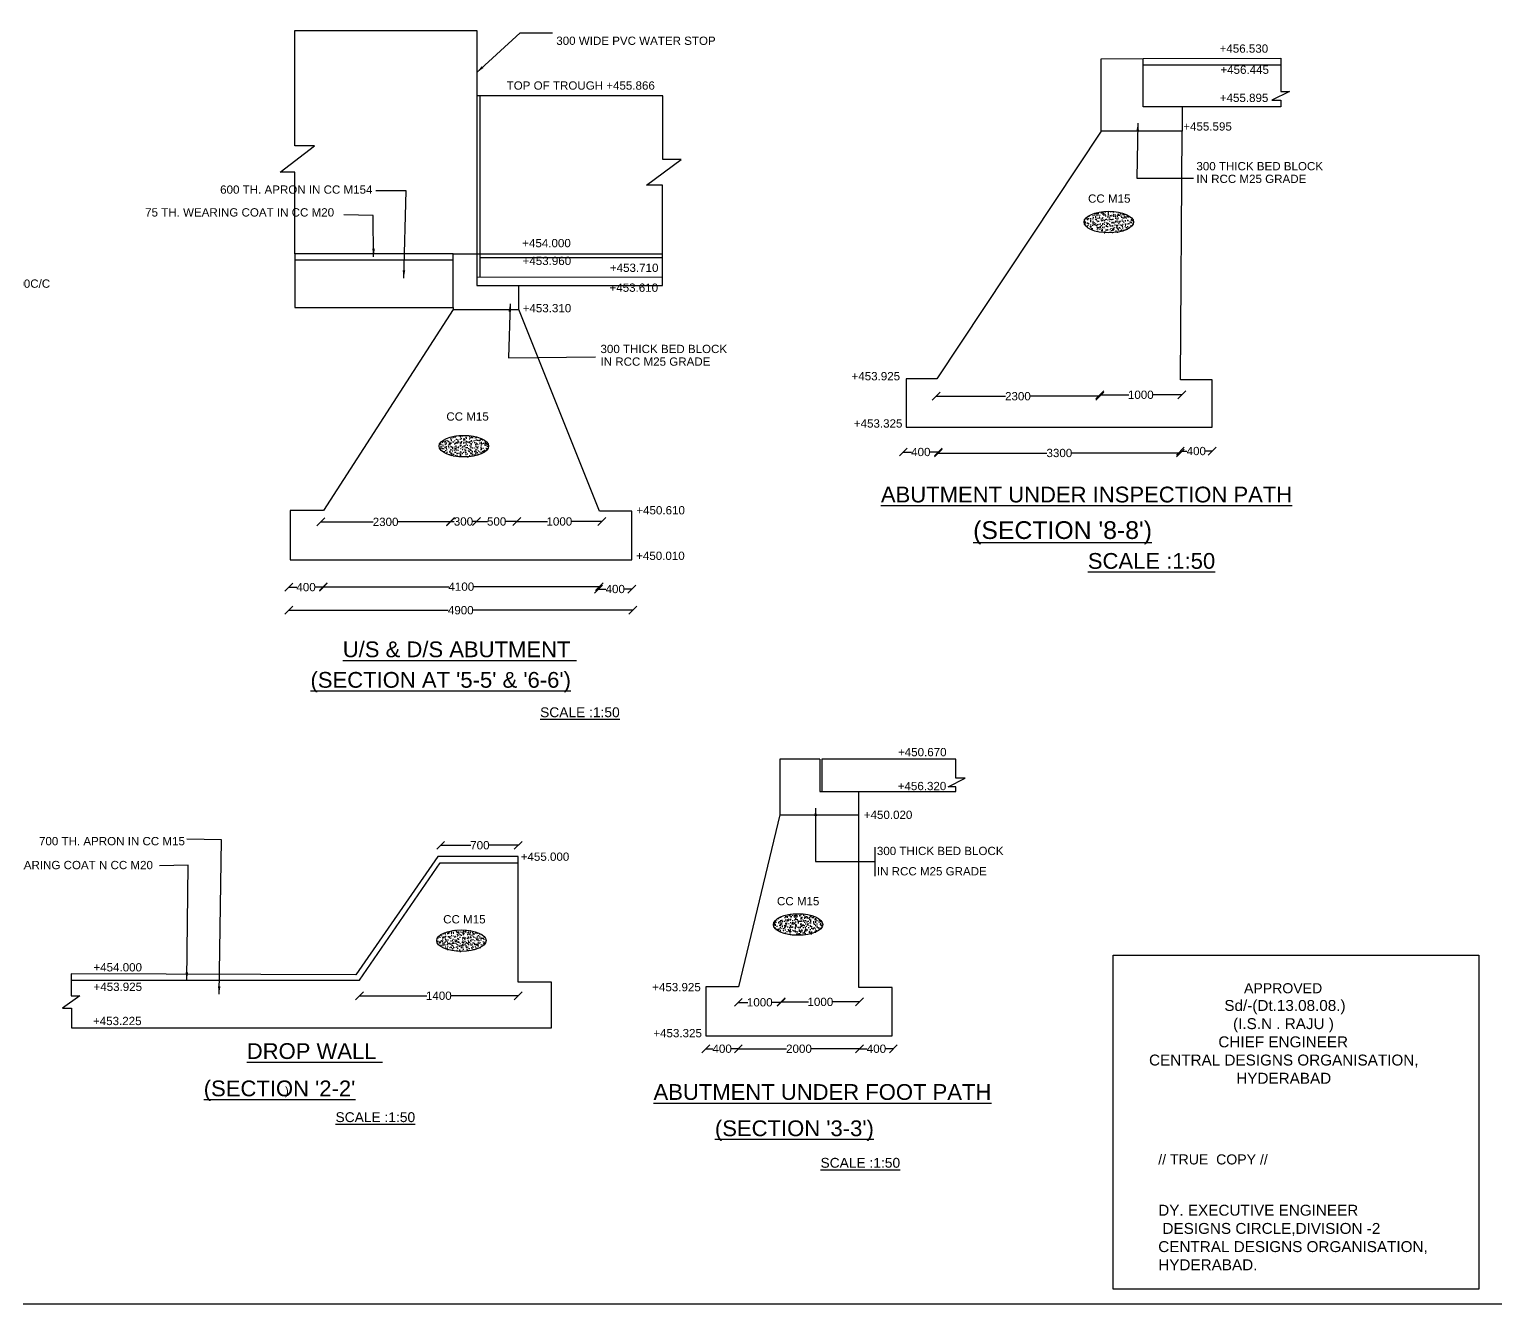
# Model space of a CAD drawing. Header units: millimetres. Extents: x -53213883 to -53195266, y 22135078 to 22145430.
# Drawn here: x -53207100 to -53199663, y 22135136 to 22141602 of the extents above; entities that cross this region are included whole.
import ezdxf

# ---------------------------------------------------------------- set-up
doc = ezdxf.new("R2010")
doc.units = ezdxf.units.MM
doc.header["$MEASUREMENT"] = 0
doc.header["$PDMODE"] = 32
doc.header["$PDSIZE"] = 28
for name, color, linetype in [('DIMENSION', 7, 'Continuous'), ('DRAWING', 2, 'Continuous'), ('TEXT', 7, 'Continuous')]:
    doc.layers.add(name, color=color, linetype=linetype)
doc.styles.get("Standard").update_dxf_attribs({"font": 'arial.ttf', "height": 42})
doc.dimstyles.get("Standard").update_dxf_attribs({"dimtxt": 42, "dimasz": 40, "dimexe": 0.18, "dimexo": 0.0625, "dimgap": 0.09, "dimtad": 0, "dimdec": 0, "dimzin": 0, "dimdsep": 46, "dimtxsty": 'Standard', "dimblk": 'OBLIQUE', "dimcen": 0.09, "dimse1": 1, "dimse2": 1, "dimadec": 0, "dimazin": 0, "dimtfac": 1, "dimtdec": 0, "dimtofl": 0, "dimtmove": 0, "dimatfit": 3, "dimfxl": 1, "dimtolj": 1, "dimtzin": 0, "dimarcsym": 0})
pattern_1 = [(50, (0, 0), (35.86300913, -3.137606749), [3.75, -41.25]), (355, (0, 0), (-6.93756668, 37.609606685), [3, -33]), (100.4514, (2.99, -0.26), (28.925469086, 34.471977103), [3.1870095, -35.0571056]), (46.1842, (0, 10), (53.36205243, -8.275950716), [5.625, -61.875]), (96.6356, (4.447, 9.31), (46.733135277, 48.705893545), [4.7805144, -52.58565]), (351.1842, (0, 10), (46.733097257, 48.705930046), [4.5, -49.5]), (21, (5, 7.5), (29.845352606, -20.130944533), [3.75, -41.25]), (326, (5, 7.5), (12.165766596, 36.257502252), [3, -33]), (71.4514, (7.487, 5.822), (42.01113143, 16.126524835), [3.1870095, -35.0571056]), (37.5, (0, 0), (0.607992766, 16.6446926916), [0, -32.6, 0, -33.5, 0, -33.125]), (7.5, (0, 0), (13.153476872, 19.720585594), [0, -19.1, 0, -31.85, 0, -12.625]), (327.5, (-11.15, 0), (26.6911218086, -1.1277435867), [0, -12.5, 0, -39, 0, -51.75]), (317.5, (-16.15, 0), (29.159308467, 5.005249117), [0, -16.25, 0, -25.9, 0, -36.75])]

# ---------------------------------------------------------------- blocks, each defined once
blk = doc.blocks.new('_Oblique')
at = {"color": 0, "linetype": 'ByBlock', "lineweight": -2}
blk.add_line((-0.5, -0.5), (0.5, 0.5), dxfattribs=at)
blk = doc.blocks.new('*D73')
at = {"layer": 'Defpoints', "color": 0, "transparency": 16777216}
for p in [(-53202500.8, 22139744.7), (-53201670.7, 22139740.3), (-53201670.7, 22139740.3)]:
    blk.add_point(p, dxfattribs=at)
at = {"layer": 'DIMENSION', "color": 0, "lineweight": -2, "transparency": 16777216}
for p, q in [((-53202500.8, 22139740.3), (-53202148.9, 22139740.3)), ((-53201670.7, 22139740.3), (-53202022.7, 22139740.3))]:
    blk.add_line(p, q, dxfattribs=at)
at = {"layer": 'DIMENSION', "color": 0, "lineweight": -2, "transparency": 16777216, "xscale": 40, "yscale": 40, "zscale": 40, "rotation": 180}
blk.add_blockref('_Oblique', (-53202500.8, 22139740.3), dxfattribs=at)
at = {"layer": 'DIMENSION', "color": 0, "lineweight": -2, "transparency": 16777216, "xscale": 40, "yscale": 40, "zscale": 40}
blk.add_blockref('_Oblique', (-53201670.7, 22139740.3), dxfattribs=at)
at = {"layer": 'DIMENSION', "color": 0, "transparency": 16777216, "insert": (-53202085.8, 22139740.3), "char_height": 42, "attachment_point": 5}
blk.add_mtext('\\A1;2300', dxfattribs=at)
blk = doc.blocks.new('*D74')
at = {"layer": 'Defpoints', "color": 0, "transparency": 16777216}
for p in [(-53201670.7, 22139740.3), (-53201254.3, 22139747.6), (-53201254.3, 22139747.6)]:
    blk.add_point(p, dxfattribs=at)
at = {"layer": 'DIMENSION', "color": 0, "lineweight": -2, "transparency": 16777216}
for p, q in [((-53201670.7, 22139747.6), (-53201523.3, 22139747.6)), ((-53201254.3, 22139747.6), (-53201401.8, 22139747.6))]:
    blk.add_line(p, q, dxfattribs=at)
at = {"layer": 'DIMENSION', "color": 0, "lineweight": -2, "transparency": 16777216, "xscale": 40, "yscale": 40, "zscale": 40, "rotation": 180}
blk.add_blockref('_Oblique', (-53201670.7, 22139747.6), dxfattribs=at)
at = {"layer": 'DIMENSION', "color": 0, "lineweight": -2, "transparency": 16777216, "xscale": 40, "yscale": 40, "zscale": 40}
blk.add_blockref('_Oblique', (-53201254.3, 22139747.6), dxfattribs=at)
at = {"layer": 'DIMENSION', "color": 0, "transparency": 16777216, "insert": (-53201462.5, 22139747.6), "char_height": 42, "attachment_point": 5}
blk.add_mtext('\\A1;1000', dxfattribs=at)
blk = doc.blocks.new('*D75')
at = {"layer": 'Defpoints', "color": 0, "transparency": 16777216}
for p in [(-53201261.8, 22139824), (-53201100.7, 22139824), (-53201100.7, 22139462.1)]:
    blk.add_point(p, dxfattribs=at)
at = {"layer": 'DIMENSION', "color": 0, "lineweight": -2, "transparency": 16777216}
for p, q in [((-53201261.8, 22139462.1), (-53201228.5, 22139462.1)), ((-53201100.7, 22139462.1), (-53201134, 22139462.1))]:
    blk.add_line(p, q, dxfattribs=at)
at = {"layer": 'DIMENSION', "color": 0, "lineweight": -2, "transparency": 16777216, "xscale": 40, "yscale": 40, "zscale": 40, "rotation": 180}
blk.add_blockref('_Oblique', (-53201261.8, 22139462.1), dxfattribs=at)
at = {"layer": 'DIMENSION', "color": 0, "lineweight": -2, "transparency": 16777216, "xscale": 40, "yscale": 40, "zscale": 40}
blk.add_blockref('_Oblique', (-53201100.7, 22139462.1), dxfattribs=at)
at = {"layer": 'DIMENSION', "color": 0, "transparency": 16777216, "insert": (-53201181.2, 22139462.1), "char_height": 42, "attachment_point": 5}
blk.add_mtext('\\A1;400', dxfattribs=at)
blk = doc.blocks.new('*D76')
at = {"layer": 'Defpoints', "color": 0, "transparency": 16777216}
for p in [(-53202489.5, 22139473.8), (-53202489.5, 22139452.3), (-53201261.8, 22139462.1)]:
    blk.add_point(p, dxfattribs=at)
at = {"layer": 'DIMENSION', "color": 0, "lineweight": -2, "transparency": 16777216}
for p, q in [((-53202489.5, 22139452.3), (-53201938.3, 22139452.3)), ((-53201261.8, 22139452.3), (-53201812.9, 22139452.3))]:
    blk.add_line(p, q, dxfattribs=at)
at = {"layer": 'DIMENSION', "color": 0, "lineweight": -2, "transparency": 16777216, "xscale": 40, "yscale": 40, "zscale": 40, "rotation": 180}
blk.add_blockref('_Oblique', (-53202489.5, 22139452.3), dxfattribs=at)
at = {"layer": 'DIMENSION', "color": 0, "lineweight": -2, "transparency": 16777216, "xscale": 40, "yscale": 40, "zscale": 40}
blk.add_blockref('_Oblique', (-53201261.8, 22139452.3), dxfattribs=at)
at = {"layer": 'DIMENSION', "color": 0, "transparency": 16777216, "insert": (-53201875.6, 22139452.3), "char_height": 42, "attachment_point": 5}
blk.add_mtext('\\A1;3300', dxfattribs=at)
blk = doc.blocks.new('*D77')
at = {"layer": 'Defpoints', "color": 0, "transparency": 16777216}
for p in [(-53202667.1, 22139457.3), (-53202667.1, 22139456), (-53202489.5, 22139452.3)]:
    blk.add_point(p, dxfattribs=at)
at = {"layer": 'DIMENSION', "color": 0, "lineweight": -2, "transparency": 16777216}
for p, q in [((-53202667.1, 22139457.3), (-53202625.5, 22139457.3)), ((-53202489.5, 22139457.3), (-53202531, 22139457.3))]:
    blk.add_line(p, q, dxfattribs=at)
at = {"layer": 'DIMENSION', "color": 0, "lineweight": -2, "transparency": 16777216, "xscale": 40, "yscale": 40, "zscale": 40, "rotation": 180}
blk.add_blockref('_Oblique', (-53202667.1, 22139457.3), dxfattribs=at)
at = {"layer": 'DIMENSION', "color": 0, "lineweight": -2, "transparency": 16777216, "xscale": 40, "yscale": 40, "zscale": 40}
blk.add_blockref('_Oblique', (-53202489.5, 22139457.3), dxfattribs=at)
at = {"layer": 'DIMENSION', "color": 0, "transparency": 16777216, "insert": (-53202578.3, 22139457.3), "char_height": 42, "attachment_point": 5}
blk.add_mtext('\\A1;400', dxfattribs=at)
blk = doc.blocks.new('*D78')
at = {"layer": 'Defpoints', "color": 0, "transparency": 16777216}
for p in [(-53205622, 22139123.1), (-53204964.1, 22139111.2), (-53204964.1, 22139102.7)]:
    blk.add_point(p, dxfattribs=at)
at = {"layer": 'DIMENSION', "color": 0, "lineweight": -2, "transparency": 16777216}
for p, q in [((-53205622, 22139102.7), (-53205356.2, 22139102.7)), ((-53204964.1, 22139102.7), (-53205230, 22139102.7))]:
    blk.add_line(p, q, dxfattribs=at)
at = {"layer": 'DIMENSION', "color": 0, "lineweight": -2, "transparency": 16777216, "xscale": 40, "yscale": 40, "zscale": 40, "rotation": 180}
blk.add_blockref('_Oblique', (-53205622, 22139102.7), dxfattribs=at)
at = {"layer": 'DIMENSION', "color": 0, "lineweight": -2, "transparency": 16777216, "xscale": 40, "yscale": 40, "zscale": 40}
blk.add_blockref('_Oblique', (-53204964.1, 22139102.7), dxfattribs=at)
at = {"layer": 'DIMENSION', "color": 0, "transparency": 16777216, "insert": (-53205293.1, 22139102.7), "char_height": 42, "attachment_point": 5}
blk.add_mtext('\\A1;2300', dxfattribs=at)
blk = doc.blocks.new('*D79')
at = {"layer": 'Defpoints', "color": 0, "transparency": 16777216}
for p in [(-53204832.1, 22139104.7), (-53204964.1, 22139102.7), (-53204832.1, 22139080.7)]:
    blk.add_point(p, dxfattribs=at)
at = {"layer": 'DIMENSION', "color": 0, "lineweight": -2, "transparency": 16777216}
for p, q in [((-53204964.1, 22139104.7), (-53204944.5, 22139104.7)), ((-53204832.1, 22139104.7), (-53204851.7, 22139104.7))]:
    blk.add_line(p, q, dxfattribs=at)
at = {"layer": 'DIMENSION', "color": 0, "lineweight": -2, "transparency": 16777216, "xscale": 40, "yscale": 40, "zscale": 40, "rotation": 180}
blk.add_blockref('_Oblique', (-53204964.1, 22139104.7), dxfattribs=at)
at = {"layer": 'DIMENSION', "color": 0, "lineweight": -2, "transparency": 16777216, "xscale": 40, "yscale": 40, "zscale": 40}
blk.add_blockref('_Oblique', (-53204832.1, 22139104.7), dxfattribs=at)
at = {"layer": 'DIMENSION', "color": 0, "transparency": 16777216, "insert": (-53204898.1, 22139104.7), "char_height": 42, "attachment_point": 5}
blk.add_mtext('\\A1;300', dxfattribs=at)
blk = doc.blocks.new('*D80')
at = {"layer": 'Defpoints', "color": 0, "transparency": 16777216}
for p in [(-53204627.5, 22139104.7), (-53204832.1, 22139102.7), (-53204627.5, 22139077.3)]:
    blk.add_point(p, dxfattribs=at)
at = {"layer": 'DIMENSION', "color": 0, "lineweight": -2, "transparency": 16777216}
for p, q in [((-53204832.1, 22139104.7), (-53204776.2, 22139104.7)), ((-53204627.5, 22139104.7), (-53204683.4, 22139104.7))]:
    blk.add_line(p, q, dxfattribs=at)
at = {"layer": 'DIMENSION', "color": 0, "lineweight": -2, "transparency": 16777216, "xscale": 40, "yscale": 40, "zscale": 40, "rotation": 180}
blk.add_blockref('_Oblique', (-53204832.1, 22139104.7), dxfattribs=at)
at = {"layer": 'DIMENSION', "color": 0, "lineweight": -2, "transparency": 16777216, "xscale": 40, "yscale": 40, "zscale": 40}
blk.add_blockref('_Oblique', (-53204627.5, 22139104.7), dxfattribs=at)
at = {"layer": 'DIMENSION', "color": 0, "transparency": 16777216, "insert": (-53204729.8, 22139104.7), "char_height": 42, "attachment_point": 5}
blk.add_mtext('\\A1;500', dxfattribs=at)
blk = doc.blocks.new('*D81')
at = {"layer": 'Defpoints', "color": 0, "transparency": 16777216}
for p in [(-53204195.9, 22139109.7), (-53204195.9, 22139104.7), (-53204627.5, 22139084.1)]:
    blk.add_point(p, dxfattribs=at)
at = {"layer": 'DIMENSION', "color": 0, "lineweight": -2, "transparency": 16777216}
for p, q in [((-53204627.5, 22139104.7), (-53204472.5, 22139104.7)), ((-53204195.9, 22139104.7), (-53204351, 22139104.7))]:
    blk.add_line(p, q, dxfattribs=at)
at = {"layer": 'DIMENSION', "color": 0, "lineweight": -2, "transparency": 16777216, "xscale": 40, "yscale": 40, "zscale": 40, "rotation": 180}
blk.add_blockref('_Oblique', (-53204627.5, 22139104.7), dxfattribs=at)
at = {"layer": 'DIMENSION', "color": 0, "lineweight": -2, "transparency": 16777216, "xscale": 40, "yscale": 40, "zscale": 40}
blk.add_blockref('_Oblique', (-53204195.9, 22139104.7), dxfattribs=at)
at = {"layer": 'DIMENSION', "color": 0, "transparency": 16777216, "insert": (-53204411.7, 22139104.7), "char_height": 42, "attachment_point": 5}
blk.add_mtext('\\A1;1000', dxfattribs=at)
blk = doc.blocks.new('*D82')
at = {"layer": 'Defpoints', "color": 0, "transparency": 16777216}
for p in [(-53204212.8, 22139167.4), (-53204043.8, 22139157.6), (-53204043.8, 22138762)]:
    blk.add_point(p, dxfattribs=at)
at = {"layer": 'DIMENSION', "color": 0, "lineweight": -2, "transparency": 16777216}
for p, q in [((-53204212.8, 22138762), (-53204175.6, 22138762)), ((-53204043.8, 22138762), (-53204081.1, 22138762))]:
    blk.add_line(p, q, dxfattribs=at)
at = {"layer": 'DIMENSION', "color": 0, "lineweight": -2, "transparency": 16777216, "xscale": 40, "yscale": 40, "zscale": 40, "rotation": 180}
blk.add_blockref('_Oblique', (-53204212.8, 22138762), dxfattribs=at)
at = {"layer": 'DIMENSION', "color": 0, "lineweight": -2, "transparency": 16777216, "xscale": 40, "yscale": 40, "zscale": 40}
blk.add_blockref('_Oblique', (-53204043.8, 22138762), dxfattribs=at)
at = {"layer": 'DIMENSION', "color": 0, "transparency": 16777216, "insert": (-53204128.3, 22138762), "char_height": 42, "attachment_point": 5}
blk.add_mtext('\\A1;400', dxfattribs=at)
blk = doc.blocks.new('*D83')
at = {"layer": 'Defpoints', "color": 0, "transparency": 16777216}
for p in [(-53205608.8, 22139161.3), (-53204208.9, 22139157.6), (-53205608.8, 22138774)]:
    blk.add_point(p, dxfattribs=at)
at = {"layer": 'DIMENSION', "color": 0, "lineweight": -2, "transparency": 16777216}
for p, q in [((-53205608.8, 22138774), (-53204972.5, 22138774)), ((-53204208.9, 22138774), (-53204845.3, 22138774))]:
    blk.add_line(p, q, dxfattribs=at)
at = {"layer": 'DIMENSION', "color": 0, "lineweight": -2, "transparency": 16777216, "xscale": 40, "yscale": 40, "zscale": 40, "rotation": 180}
blk.add_blockref('_Oblique', (-53205608.8, 22138774), dxfattribs=at)
at = {"layer": 'DIMENSION', "color": 0, "lineweight": -2, "transparency": 16777216, "xscale": 40, "yscale": 40, "zscale": 40}
blk.add_blockref('_Oblique', (-53204208.9, 22138774), dxfattribs=at)
at = {"layer": 'DIMENSION', "color": 0, "transparency": 16777216, "insert": (-53204908.9, 22138774), "char_height": 42, "attachment_point": 5}
blk.add_mtext('\\A1;4100', dxfattribs=at)
blk = doc.blocks.new('*D84')
at = {"layer": 'Defpoints', "color": 0, "transparency": 16777216}
for p in [(-53205784, 22138771.6), (-53205784, 22138771.6), (-53205608.8, 22138774)]:
    blk.add_point(p, dxfattribs=at)
at = {"layer": 'DIMENSION', "color": 0, "lineweight": -2, "transparency": 16777216}
for p, q in [((-53205784, 22138771.6), (-53205743.7, 22138771.6)), ((-53205608.8, 22138771.6), (-53205649.2, 22138771.6))]:
    blk.add_line(p, q, dxfattribs=at)
at = {"layer": 'DIMENSION', "color": 0, "lineweight": -2, "transparency": 16777216, "xscale": 40, "yscale": 40, "zscale": 40, "rotation": 180}
blk.add_blockref('_Oblique', (-53205784, 22138771.6), dxfattribs=at)
at = {"layer": 'DIMENSION', "color": 0, "lineweight": -2, "transparency": 16777216, "xscale": 40, "yscale": 40, "zscale": 40}
blk.add_blockref('_Oblique', (-53205608.8, 22138771.6), dxfattribs=at)
at = {"layer": 'DIMENSION', "color": 0, "transparency": 16777216, "insert": (-53205696.4, 22138771.6), "char_height": 42, "attachment_point": 5}
blk.add_mtext('\\A1;400', dxfattribs=at)
blk = doc.blocks.new('*D85')
at = {"layer": 'Defpoints', "color": 0, "transparency": 16777216}
for p in [(-53205784, 22138667.1), (-53204039.5, 22138657.3), (-53204039.5, 22138654.5)]:
    blk.add_point(p, dxfattribs=at)
at = {"layer": 'DIMENSION', "color": 0, "lineweight": -2, "transparency": 16777216}
for p, q in [((-53205784, 22138654.5), (-53204975.3, 22138654.5)), ((-53204039.5, 22138654.5), (-53204848.2, 22138654.5))]:
    blk.add_line(p, q, dxfattribs=at)
at = {"layer": 'DIMENSION', "color": 0, "lineweight": -2, "transparency": 16777216, "xscale": 40, "yscale": 40, "zscale": 40, "rotation": 180}
blk.add_blockref('_Oblique', (-53205784, 22138654.5), dxfattribs=at)
at = {"layer": 'DIMENSION', "color": 0, "lineweight": -2, "transparency": 16777216, "xscale": 40, "yscale": 40, "zscale": 40}
blk.add_blockref('_Oblique', (-53204039.5, 22138654.5), dxfattribs=at)
at = {"layer": 'DIMENSION', "color": 0, "transparency": 16777216, "insert": (-53204911.8, 22138654.5), "char_height": 42, "attachment_point": 5}
blk.add_mtext('\\A1;4900', dxfattribs=at)
blk = doc.blocks.new('*D93')
at = {"layer": 'Defpoints', "color": 0, "transparency": 16777216}
for p in [(-53205013.5, 22137428.2), (-53204621, 22137462), (-53204621, 22137428.2)]:
    blk.add_point(p, dxfattribs=at)
at = {"layer": 'DIMENSION', "color": 0, "lineweight": -2, "transparency": 16777216}
for p, q in [((-53205013.5, 22137462), (-53204861.1, 22137462)), ((-53204621, 22137462), (-53204768.6, 22137462))]:
    blk.add_line(p, q, dxfattribs=at)
at = {"layer": 'DIMENSION', "color": 0, "lineweight": -2, "transparency": 16777216, "xscale": 40, "yscale": 40, "zscale": 40, "rotation": 180}
blk.add_blockref('_Oblique', (-53205013.5, 22137462), dxfattribs=at)
at = {"layer": 'DIMENSION', "color": 0, "lineweight": -2, "transparency": 16777216, "xscale": 40, "yscale": 40, "zscale": 40}
blk.add_blockref('_Oblique', (-53204621, 22137462), dxfattribs=at)
at = {"layer": 'DIMENSION', "color": 0, "transparency": 16777216, "insert": (-53204814.8, 22137462), "char_height": 42, "attachment_point": 5}
blk.add_mtext('\\A1;700', dxfattribs=at)
blk = doc.blocks.new('*D94')
at = {"layer": 'Defpoints', "color": 0, "transparency": 16777216}
for p in [(-53205425.2, 22136777.6), (-53204621, 22136767.3), (-53204621, 22136698.4)]:
    blk.add_point(p, dxfattribs=at)
at = {"layer": 'DIMENSION', "color": 0, "lineweight": -2, "transparency": 16777216}
for p, q in [((-53205425.2, 22136698.4), (-53205083.9, 22136698.4)), ((-53204621, 22136698.4), (-53204962.3, 22136698.4))]:
    blk.add_line(p, q, dxfattribs=at)
at = {"layer": 'DIMENSION', "color": 0, "lineweight": -2, "transparency": 16777216, "xscale": 40, "yscale": 40, "zscale": 40, "rotation": 180}
blk.add_blockref('_Oblique', (-53205425.2, 22136698.4), dxfattribs=at)
at = {"layer": 'DIMENSION', "color": 0, "lineweight": -2, "transparency": 16777216, "xscale": 40, "yscale": 40, "zscale": 40}
blk.add_blockref('_Oblique', (-53204621, 22136698.4), dxfattribs=at)
at = {"layer": 'DIMENSION', "color": 0, "transparency": 16777216, "insert": (-53205023.1, 22136698.4), "char_height": 42, "attachment_point": 5}
blk.add_mtext('\\A1;1400', dxfattribs=at)
blk = doc.blocks.new('*D95')
at = {"layer": 'Defpoints', "color": 0, "transparency": 16777216}
for p in [(-53203286.9, 22136671.3), (-53202888.8, 22136667.2), (-53202888.8, 22136667.2)]:
    blk.add_point(p, dxfattribs=at)
at = {"layer": 'DIMENSION', "color": 0, "lineweight": -2, "transparency": 16777216}
for p, q in [((-53203286.9, 22136667.2), (-53203148.6, 22136667.2)), ((-53202888.8, 22136667.2), (-53203027.1, 22136667.2))]:
    blk.add_line(p, q, dxfattribs=at)
at = {"layer": 'DIMENSION', "color": 0, "lineweight": -2, "transparency": 16777216, "xscale": 40, "yscale": 40, "zscale": 40, "rotation": 180}
blk.add_blockref('_Oblique', (-53203286.9, 22136667.2), dxfattribs=at)
at = {"layer": 'DIMENSION', "color": 0, "lineweight": -2, "transparency": 16777216, "xscale": 40, "yscale": 40, "zscale": 40}
blk.add_blockref('_Oblique', (-53202888.8, 22136667.2), dxfattribs=at)
at = {"layer": 'DIMENSION', "color": 0, "transparency": 16777216, "insert": (-53203087.8, 22136667.2), "char_height": 42, "attachment_point": 5}
blk.add_mtext('\\A1;1000', dxfattribs=at)
blk = doc.blocks.new('*D96')
at = {"layer": 'Defpoints', "color": 0, "transparency": 16777216}
for p in [(-53203503.6, 22136681.7), (-53203503.6, 22136665.1), (-53203286.9, 22136667.2)]:
    blk.add_point(p, dxfattribs=at)
at = {"layer": 'DIMENSION', "color": 0, "lineweight": -2, "transparency": 16777216}
for p, q in [((-53203503.6, 22136665.1), (-53203456, 22136665.1)), ((-53203286.9, 22136665.1), (-53203334.5, 22136665.1))]:
    blk.add_line(p, q, dxfattribs=at)
at = {"layer": 'DIMENSION', "color": 0, "lineweight": -2, "transparency": 16777216, "xscale": 40, "yscale": 40, "zscale": 40, "rotation": 180}
blk.add_blockref('_Oblique', (-53203503.6, 22136665.1), dxfattribs=at)
at = {"layer": 'DIMENSION', "color": 0, "lineweight": -2, "transparency": 16777216, "xscale": 40, "yscale": 40, "zscale": 40}
blk.add_blockref('_Oblique', (-53203286.9, 22136665.1), dxfattribs=at)
at = {"layer": 'DIMENSION', "color": 0, "transparency": 16777216, "insert": (-53203395.2, 22136665.1), "char_height": 42, "attachment_point": 5}
blk.add_mtext('\\A1;1000', dxfattribs=at)
blk = doc.blocks.new('*D97')
at = {"layer": 'Defpoints', "color": 0, "transparency": 16777216}
for p in [(-53203668.2, 22136744.1), (-53203503.7, 22136744.1), (-53203668.2, 22136429.6)]:
    blk.add_point(p, dxfattribs=at)
at = {"layer": 'DIMENSION', "color": 0, "lineweight": -2, "transparency": 16777216}
for p, q in [((-53203668.2, 22136429.6), (-53203633.2, 22136429.6)), ((-53203503.7, 22136429.6), (-53203538.7, 22136429.6))]:
    blk.add_line(p, q, dxfattribs=at)
at = {"layer": 'DIMENSION', "color": 0, "lineweight": -2, "transparency": 16777216, "xscale": 40, "yscale": 40, "zscale": 40, "rotation": 180}
blk.add_blockref('_Oblique', (-53203668.2, 22136429.6), dxfattribs=at)
at = {"layer": 'DIMENSION', "color": 0, "lineweight": -2, "transparency": 16777216, "xscale": 40, "yscale": 40, "zscale": 40}
blk.add_blockref('_Oblique', (-53203503.7, 22136429.6), dxfattribs=at)
at = {"layer": 'DIMENSION', "color": 0, "transparency": 16777216, "insert": (-53203586, 22136429.6), "char_height": 42, "attachment_point": 5}
blk.add_mtext('\\A1;400', dxfattribs=at)
blk = doc.blocks.new('*D98')
at = {"layer": 'Defpoints', "color": 0, "transparency": 16777216}
for p in [(-53203503.7, 22136429.5), (-53202888.8, 22136429.5), (-53202888.8, 22136398.3)]:
    blk.add_point(p, dxfattribs=at)
at = {"layer": 'DIMENSION', "color": 0, "lineweight": -2, "transparency": 16777216}
for p, q in [((-53203503.7, 22136429.5), (-53203259.4, 22136429.5)), ((-53202888.8, 22136429.5), (-53203133.2, 22136429.5))]:
    blk.add_line(p, q, dxfattribs=at)
at = {"layer": 'DIMENSION', "color": 0, "lineweight": -2, "transparency": 16777216, "xscale": 40, "yscale": 40, "zscale": 40, "rotation": 180}
blk.add_blockref('_Oblique', (-53203503.7, 22136429.5), dxfattribs=at)
at = {"layer": 'DIMENSION', "color": 0, "lineweight": -2, "transparency": 16777216, "xscale": 40, "yscale": 40, "zscale": 40}
blk.add_blockref('_Oblique', (-53202888.8, 22136429.5), dxfattribs=at)
at = {"layer": 'DIMENSION', "color": 0, "transparency": 16777216, "insert": (-53203196.3, 22136429.5), "char_height": 42, "attachment_point": 5}
blk.add_mtext('\\A1;2000', dxfattribs=at)
blk = doc.blocks.new('*D99')
at = {"layer": 'Defpoints', "color": 0, "transparency": 16777216}
for p in [(-53202888.8, 22136429.5), (-53202717.9, 22136429.5), (-53202717.9, 22136406.6)]:
    blk.add_point(p, dxfattribs=at)
at = {"layer": 'DIMENSION', "color": 0, "lineweight": -2, "transparency": 16777216}
for p, q in [((-53202888.8, 22136429.5), (-53202850.7, 22136429.5)), ((-53202717.9, 22136429.5), (-53202756.1, 22136429.5))]:
    blk.add_line(p, q, dxfattribs=at)
at = {"layer": 'DIMENSION', "color": 0, "lineweight": -2, "transparency": 16777216, "xscale": 40, "yscale": 40, "zscale": 40, "rotation": 180}
blk.add_blockref('_Oblique', (-53202888.8, 22136429.5), dxfattribs=at)
at = {"layer": 'DIMENSION', "color": 0, "lineweight": -2, "transparency": 16777216, "xscale": 40, "yscale": 40, "zscale": 40}
blk.add_blockref('_Oblique', (-53202717.9, 22136429.5), dxfattribs=at)
at = {"layer": 'DIMENSION', "color": 0, "transparency": 16777216, "insert": (-53202803.4, 22136429.5), "char_height": 42, "attachment_point": 5}
blk.add_mtext('\\A1;400', dxfattribs=at)

msp = doc.modelspace()

# ---------------------------------------------------------------- hatches: boundary and pattern name
at = {"layer": 'DRAWING'}
h = msp.add_hatch(dxfattribs=at)
h.set_pattern_fill('AR-CONC', color=0, scale=5, style=0)
h.set_pattern_definition(pattern_1)
edge = h.paths.add_edge_path()
edge.add_ellipse((-53201624.8, 22140624), major_axis=(-125.3, 0), ratio=0.436426, start_angle=0, end_angle=360)
h = msp.add_hatch(dxfattribs=at)
h.set_pattern_fill('AR-CONC', color=0, scale=5, style=0)
h.set_pattern_definition(pattern_1)
edge = h.paths.add_edge_path()
edge.add_ellipse((-53204896.1, 22139487.2), major_axis=(-125.3, 0), ratio=0.436426, start_angle=0, end_angle=360)
h = msp.add_hatch(dxfattribs=at)
h.set_pattern_fill('AR-CONC', color=0, scale=5, style=0)
h.set_pattern_definition(pattern_1)
edge = h.paths.add_edge_path()
edge.add_ellipse((-53203200.6, 22137059.8), major_axis=(-125.3, 0), ratio=0.436426, start_angle=0, end_angle=360)
h = msp.add_hatch(dxfattribs=at)
h.set_pattern_fill('AR-CONC', color=0, scale=5, style=0)
h.set_pattern_definition(pattern_1)
edge = h.paths.add_edge_path()
edge.add_ellipse((-53204908.6, 22136978.2), major_axis=(-125.3, 0), ratio=0.436426, start_angle=0, end_angle=360)

# ---------------------------------------------------------------- linework, layer by layer
at = {"layer": 'DIMENSION', "color": 0}
msp.add_lwpolyline([(-53201602.2, 22136905.1), (-53199748.4, 22136905.1), (-53199748.4, 22135210.2), (-53201602.2, 22135210.2)], close=True, dxfattribs=at)
at = {"layer": 'DRAWING'}
msp.add_lwpolyline([(-53195266.2, 22145429.6), (-53210151, 22145429.6), (-53210151, 22135136.1), (-53195266.2, 22135136.1)], close=True, dxfattribs=at)
at = {"layer": 'DRAWING', "color": 0}
for points in [[(-53205753.4, 22140462.8), (-53205753.4, 22140878.1), (-53205827.8, 22140878.1), (-53205653.7, 22141011), (-53205753.4, 22141011), (-53205753.4, 22141596.5), (-53204830.6, 22141596.5), (-53204829.6, 22140302.8), (-53203888, 22140302.8), (-53203888, 22140812.1), (-53203969.6, 22140812.1), (-53203793.1, 22140941.5), (-53203886.2, 22140941.5), (-53203886.2, 22141264.8), (-53204830.3, 22141264.8)], [(-53201252.5, 22141208.5), (-53201252.5, 22141085.3), (-53201663.3, 22141085.3), (-53201663.3, 22141452.5), (-53201450.2, 22141453.3)], [(-53200751.9, 22141455.8), (-53200751.9, 22141286.9), (-53200708.6, 22141286.9), (-53200798.7, 22141243), (-53200751.9, 22141243), (-53200751.9, 22141208.5), (-53201450.2, 22141208.5), (-53201450.2, 22141453.3), (-53200751.9, 22141455.8)], [(-53200751.9, 22141420.1), (-53201450.2, 22141420.1)], [(-53204813.1, 22140343.7), (-53204813.1, 22141264.8)], [(-53201663.3, 22141085.3), (-53202496.3, 22139828.6), (-53202652.7, 22139828.6), (-53202652.7, 22139584.2), (-53201100.7, 22139584.2), (-53201100.7, 22139824), (-53201261.8, 22139824), (-53201252.5, 22141085.3)], [(-53205753.4, 22140190.1), (-53204950.9, 22140190.1), (-53204950.9, 22140462.8), (-53205753.4, 22140462.8), (-53205753.4, 22140190.1)], [(-53204950.9, 22140462.8), (-53203888, 22140462.8)], [(-53204813.1, 22140444.1), (-53203888, 22140444.1)], [(-53204950.9, 22140430.1), (-53205753.4, 22140430.1)], [(-53204950.9, 22140190.1), (-53204950.9, 22140180), (-53204616.7, 22140180), (-53204616.7, 22140302.8)], [(-53203888, 22140344.4), (-53204829.6, 22140343.7)], [(-53204950.9, 22140180), (-53205608.8, 22139161.3), (-53205777, 22139161.3), (-53205777, 22138909.8), (-53204043.8, 22138909.8), (-53204043.8, 22139157.6), (-53204208.9, 22139157.6), (-53204616.7, 22140180)], [(-53203503.7, 22136744.1), (-53203668.2, 22136744.1), (-53203668.2, 22136495), (-53202724.2, 22136495), (-53202724.2, 22136741.1), (-53202893.2, 22136741.1), (-53202893.2, 22137734.8), (-53202400.1, 22137734.8), (-53202400.1, 22137758.4), (-53202439, 22137758.4), (-53202353, 22137803.1), (-53202400.1, 22137803.1), (-53202400.1, 22137899.5), (-53203081, 22137899.5), (-53203081, 22137734.8), (-53202893.2, 22137734.8)], [(-53203089.7, 22137899.5), (-53203293.6, 22137899.5), (-53203293.6, 22137617), (-53202893.2, 22137617)], [(-53203089.7, 22137899.5), (-53203089.7, 22137734.8), (-53203081, 22137734.8)], [(-53203293.6, 22137617), (-53203503.7, 22136744.1)], [(-53206887.9, 22136809.8), (-53206887.9, 22136698.5), (-53206844.2, 22136698.5), (-53206931.5, 22136636.2), (-53206885.8, 22136636.2), (-53206885.8, 22136536.1), (-53204451.4, 22136536.1), (-53204451.4, 22136767.3), (-53204621, 22136767.3), (-53204621, 22137405.9), (-53205028.9, 22137405.9), (-53205443.6, 22136805.2), (-53206887.9, 22136809.8)], [(-53202812.3, 22137451.8), (-53202812.3, 22137305.1)], [(-53206887.9, 22136777.6), (-53205425.2, 22136777.6), (-53205016.7, 22137372.6), (-53204621, 22137372.6)]]:
    msp.add_lwpolyline(points, dxfattribs=at)
for centre in [(-53201624.8, 22140624), (-53204896.1, 22139487.2), (-53203200.6, 22137059.8), (-53204908.6, 22136978.2)]:
    msp.add_ellipse(centre, major_axis=(-125.3, 0), ratio=0.436426, dxfattribs=at)

# ---------------------------------------------------------------- texts
at = {"layer": 'TEXT', "color": 0}
for s, height, p in [('300 WIDE PVC WATER STOP', 42, (-53204427.3, 22141523.1)), ('+456.530', 42, (-53201062.8, 22141483.5)), ('+456.445', 42, (-53201058.7, 22141376.2)), ('TOP OF TROUGH +455.866', 42, (-53204678.9, 22141295.9)), ('+455.895', 42, (-53201061.8, 22141233.5)), ('+455.595', 42, (-53201247.1, 22141088.2)), ('300 THICK BED BLOCK ', 42, (-53201180.5, 22140886.7)), ('IN RCC M25 GRADE', 42, (-53201180.5, 22140822.4)), ('600 TH. APRON IN CC M154', 42, (-53206132.2, 22140768)), ('CC M15', 42, (-53201730.1, 22140722.3)), ('75 TH. WEARING COAT IN CC M20', 42, (-53206512.6, 22140652.3)), ('+454.000', 42, (-53204600, 22140496.3)), ('+453.960', 42, (-53204598.2, 22140406.3)), ('+453.710', 42, (-53204155.4, 22140371.3)), ('10 Ø RING AT 200C/C', 42, (-53207591, 22140290.8)), ('+453.610', 42, (-53204157.2, 22140270.3)), ('+453.310', 42, (-53204597.7, 22140166.3)), ('300 THICK BED BLOCK ', 42, (-53204203, 22139959.4)), ('IN RCC M25 GRADE', 42, (-53204203, 22139895.2)), ('+453.925', 42, (-53202929.7, 22139821.1)), ('CC M15', 42, (-53204984.8, 22139616.6)), ('+453.325', 42, (-53202917.9, 22139581.2)), ('%%UABUTMENT UNDER INSPECTION PATH', 80, (-53202780.7, 22139201.7)), ('+450.610', 42, (-53204021.2, 22139140.9)), ("%%U(SECTION '8-8')", 90, (-53202312.9, 22139016.2)), ('+450.010', 42, (-53204022.2, 22138909.9)), ('%%USCALE :1:50', 80, (-53201731.2, 22138864.8)), ('%%UU/S & D/S ABUTMENT ', 80, (-53205510.3, 22138416.2)), ("%%U(SECTION AT '5-5' & '6-6')", 80, (-53205673.9, 22138261.3)), ('%%USCALE :1:50', 50, (-53204509.3, 22138111.9)), ('+450.670', 42, (-53202694, 22137913.7)), ('+456.320', 42, (-53202695.4, 22137741.6)), ('+450.020', 42, (-53202867.5, 22137595.6)), ('700 TH. APRON IN CC M15', 42, (-53207051, 22137462)), ('+455.000', 42, (-53204607.6, 22137383.2)), ('300 THICK BED BLOCK ', 42, (-53202801.1, 22137412.3)), ('75 TH. WEARING COAT N CC M20', 42, (-53207415.1, 22137340.7)), ('IN RCC M25 GRADE', 42, (-53202801.1, 22137309.1)), ('CC M15', 42, (-53203307.9, 22137157.4)), ('CC M15', 42, (-53205000.9, 22137065.5)), ('+454.000', 42, (-53206774.9, 22136821.9)), ('+453.925', 42, (-53206774.5, 22136722.9)), ('+453.925', 42, (-53203940.7, 22136721.3)), ('+453.225', 42, (-53206777.2, 22136549.6)), ('+453.325', 42, (-53203935, 22136487.8)), ('%%UDROP WALL ', 80, (-53205997.2, 22136377.8)), ("%%U(SECTION '2-2'", 80, (-53206215.5, 22136188.4)), (')', 42, (-53205803.9, 22136195.5)), ('%%UABUTMENT UNDER FOOT PATH', 80, (-53203934, 22136170.2)), ('%%USCALE :1:50', 50, (-53205546.9, 22136057.5)), ("%%U(SECTION '3-3')", 80, (-53203622.7, 22135986.1)), ('%%USCALE :1:50', 50, (-53203087, 22135825.9))]:
    msp.add_text(s, height=height, dxfattribs=at).set_placement(p)
at = {"layer": 'TEXT', "color": 0, "char_height": 51.128, "attachment_point": 1}
for s, insert, width in [('\\pi489.07;APPROVED \\P\\pi369.61; {\\H1.0833x;Sd/-(Dt.13.08.08.) \\P\\pi433.6;(I.S.N . RAJU ) \\P\\pi359.17;CHIEF ENGINEER  \\P\\pi7.4041;CENTRAL DESIGNS ORGANISATION, \\P\\pi450.01;HYDERABAD }', (-53201428.2, 22136762.2), 1371.269), ('// TRUE  COPY // \\P\\P\\P{\\H1.0833x;DY. EXECUTIVE ENGINEER \\P DESIGNS CIRCLE,DIVISION -2 CENTRAL DESIGNS ORGANISATION, HYDERABAD.}', (-53201374, 22135893.7), 1385.21)]:
    msp.add_mtext(s, dxfattribs=dict(at, insert=insert, width=width))

# ---------------------------------------------------------------- dimensions: what is measured, and where the dimension line sits
at = {"layer": 'DIMENSION', "color": 0}
for base, p1, p2, text, picture, middle in [((-53201254.3, 22139747.6), (-53201670.7, 22139740.3), (-53201254.3, 22139747.6), '1000', '*D74', (-53201462.5, 22139747.6)), ((-53201100.7, 22139462.1), (-53201261.8, 22139824), (-53201100.7, 22139824), '400', '*D75', (-53201181.2, 22139462.1)), ((-53201670.7, 22139740.3), (-53202500.8, 22139744.7), (-53201670.7, 22139740.3), '2300', '*D73', (-53202085.8, 22139740.3)), ((-53202667.1, 22139457.3), (-53202489.5, 22139452.3), (-53202667.1, 22139456), '400', '*D77', (-53202578.3, 22139457.3)), ((-53202489.5, 22139452.3), (-53201261.8, 22139462.1), (-53202489.5, 22139473.8), '3300', '*D76', (-53201875.6, 22139452.3)), ((-53204964.1, 22139102.7), (-53205622, 22139123.1), (-53204964.1, 22139111.2), '2300', '*D78', (-53205293.1, 22139102.7)), ((-53205608.8, 22138774), (-53204208.9, 22139157.6), (-53205608.8, 22139161.3), '4100', '*D83', (-53204908.9, 22138774)), ((-53204832.1, 22139104.7), (-53204964.1, 22139102.7), (-53204832.1, 22139080.7), '300', '*D79', (-53204898.1, 22139104.7)), ((-53204627.5, 22139104.7), (-53204832.1, 22139102.7), (-53204627.5, 22139077.3), '500', '*D80', (-53204729.8, 22139104.7)), ((-53204195.9, 22139104.7), (-53204627.5, 22139084.1), (-53204195.9, 22139109.7), '1000', '*D81', (-53204411.7, 22139104.7)), ((-53204043.8, 22138762), (-53204212.8, 22139167.4), (-53204043.8, 22139157.6), '400', '*D82', (-53204128.3, 22138762)), ((-53205784, 22138771.6), (-53205608.8, 22138774), (-53205784, 22138771.6), '400', '*D84', (-53205696.4, 22138771.6)), ((-53204039.5, 22138654.5), (-53205784, 22138667.1), (-53204039.5, 22138657.3), '4900', '*D85', (-53204911.8, 22138654.5)), ((-53204621, 22136698.4), (-53205425.2, 22136777.6), (-53204621, 22136767.3), '1400', '*D94', (-53205023.1, 22136698.4)), ((-53203503.6, 22136665.1), (-53203286.9, 22136667.2), (-53203503.6, 22136681.7), '1000', '*D96', (-53203395.2, 22136665.1)), ((-53202888.8, 22136667.2), (-53203286.9, 22136671.3), (-53202888.8, 22136667.2), '1000', '*D95', (-53203087.8, 22136667.2)), ((-53202888.8, 22136429.5), (-53203503.7, 22136429.5), (-53202888.8, 22136398.3), '2000', '*D98', (-53203196.3, 22136429.5)), ((-53202717.9, 22136429.5), (-53202888.8, 22136429.5), (-53202717.9, 22136406.6), '400', '*D99', (-53202803.4, 22136429.5))]:
    dim = msp.add_linear_dim(base=base, p1=p1, p2=p2, text=text, dimstyle='Standard', dxfattribs=at)
    dim.commit()
    dim.dimension.update_dxf_attribs({"geometry": picture, "text_midpoint": middle})
for base, p1, p2, text, picture, middle in [((-53204621, 22137462), (-53205013.5, 22137428.2), (-53204621, 22137428.2), '700', '*D93', (-53204814.8, 22137462)), ((-53203668.2, 22136429.6), (-53203503.7, 22136744.1), (-53203668.2, 22136744.1), '400', '*D97', (-53203586, 22136429.6))]:
    dim = msp.add_linear_dim(base=base, p1=p1, p2=p2, text=text, dimstyle='Standard', dxfattribs=at)
    dim.commit()
    dim.dimension.update_dxf_attribs({"geometry": picture, "text_midpoint": middle, "dimtype": 160})

# ---------------------------------------------------------------- leaders
for points in [[(-53204830.4, 22141383.5), (-53204610.4, 22141584.3), (-53204447.3, 22141584.3)], [(-53201477.3, 22141126.7), (-53201483.1, 22140846.8), (-53201195.3, 22140847.4)], [(-53205201.1, 22140339.3), (-53205188.2, 22140782), (-53205343.1, 22140782.8)], [(-53205353.7, 22140448.4), (-53205355.8, 22140656.9), (-53205505.1, 22140660)], [(-53204661.6, 22140209.4), (-53204669.5, 22139935.9), (-53204229, 22139939.8)], [(-53206137.7, 22136706.7), (-53206124.9, 22137490), (-53206301.4, 22137493.7)], [(-53206301.4, 22136777.6), (-53206294.2, 22137361.3), (-53206439.4, 22137357.6)]]:
    msp.add_leader(points, dimstyle='Standard', override={"dimgap": 0.09, "dimtad": 0}, dxfattribs=at)
at = {"layer": 'DRAWING', "color": 0}
msp.add_leader([(-53203111.8, 22137649.9), (-53203111.8, 22137379.7), (-53202809.8, 22137379.7)], dimstyle='Standard', override={"dimgap": 0.09, "dimtad": 0}, dxfattribs=at)

doc.saveas('drawing.dxf')
